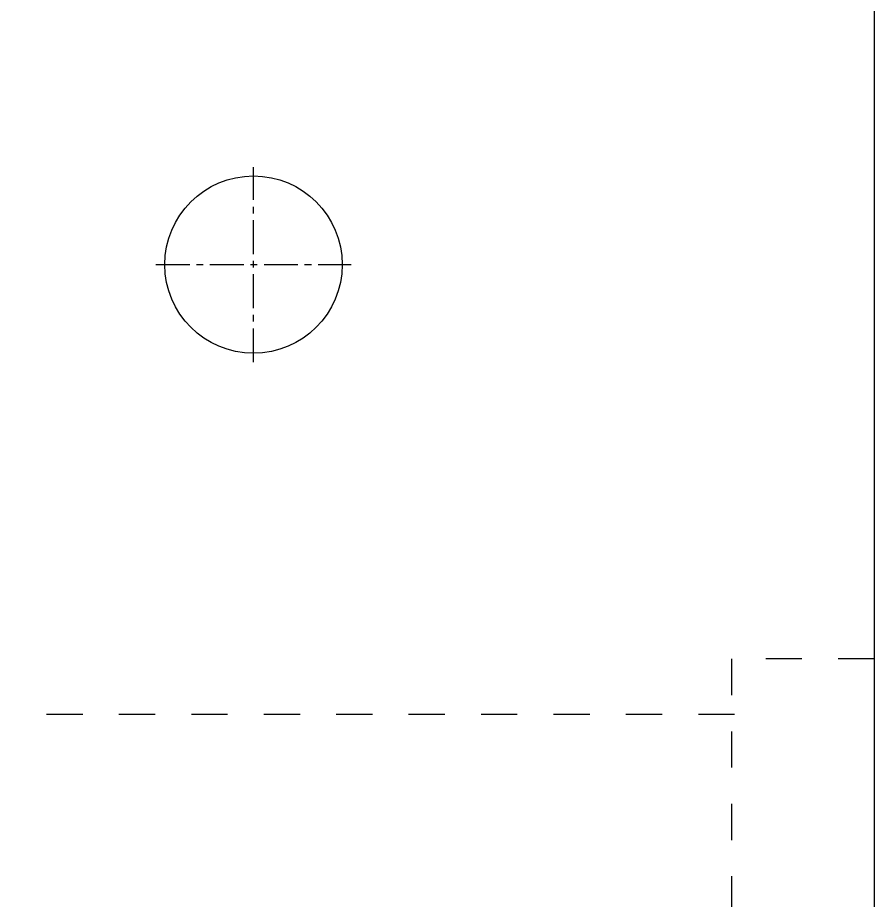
# Model space of a CAD drawing. Header units: millimetres. Extents: x 2141 to 4292, y -4498 to 2648.
# Drawn here: x 3675.78 to 3714.42, y -311.86 to -272.04 of the extents above; entities that cross this region are included whole.
import ezdxf

# ---------------------------------------------------------------- set-up
doc = ezdxf.new("R2010")
doc.units = ezdxf.units.MM
doc.header["$LTSCALE"] = 16.335
doc.linetypes.add('CENTER', pattern=[0.6, 0.375, -0.075, 0.075, -0.075])
doc.linetypes.add('HIDDEN', pattern=[0.2, 0.1, -0.1])
doc.layers.add('21', color=7, linetype='CONTINUOUS')

msp = doc.modelspace()

# ---------------------------------------------------------------- linework, layer by layer
at = {"layer": '21', "color": 7, "linetype": 'Continuous'}
msp.add_line((3714.418, -379.03), (3714.418, -73.33), dxfattribs=at)
at = {"layer": '21', "color": 1, "linetype": 'CENTER', "ltscale": 0.248791}
for p, q in [((3686.418, -287.58), (3686.418, -278.78)), ((3682.018, -283.18), (3690.818, -283.18))]:
    msp.add_line(p, q, dxfattribs=at)
at = {"layer": '21', "color": 8, "linetype": 'HIDDEN'}
for p, q in [((3714.418, -300.968), (3707.978, -300.968)), ((3707.978, -300.969), (3707.978, -314.967)), ((3708.118, -303.468), (3661.314, -303.468))]:
    msp.add_line(p, q, dxfattribs=at)
at = {"layer": '21', "color": 7, "linetype": 'Continuous'}
msp.add_circle((3686.418, -283.18), 4, dxfattribs=at)

doc.saveas('drawing.dxf')
